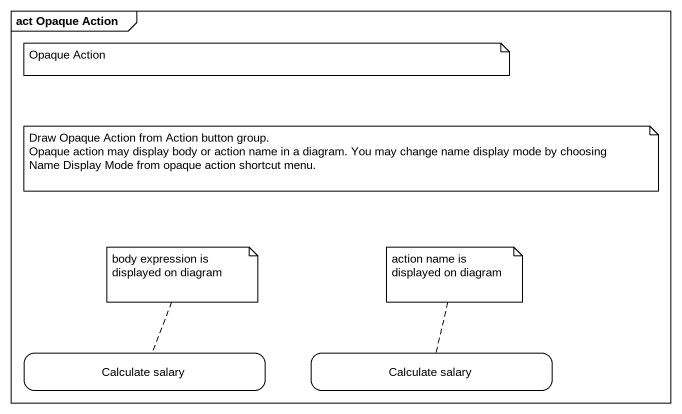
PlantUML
@startuml
mainframe act Opaque Action
hide empty description
state "Calculate salary" as Calculate_salary
state "Calculate salary" as Calculate_salary_2
note as N1
  Opaque Action
end note
note as N2
  Draw Opaque Action from Action button group.
  Opaque action may display body or action name in a diagram. You may change name display mode by choosing Name Display Mode from opaque action shortcut menu.
end note
note top of Calculate_salary : body expression is displayed on diagram
note top of Calculate_salary_2 : action name is displayed on diagram
@enduml
